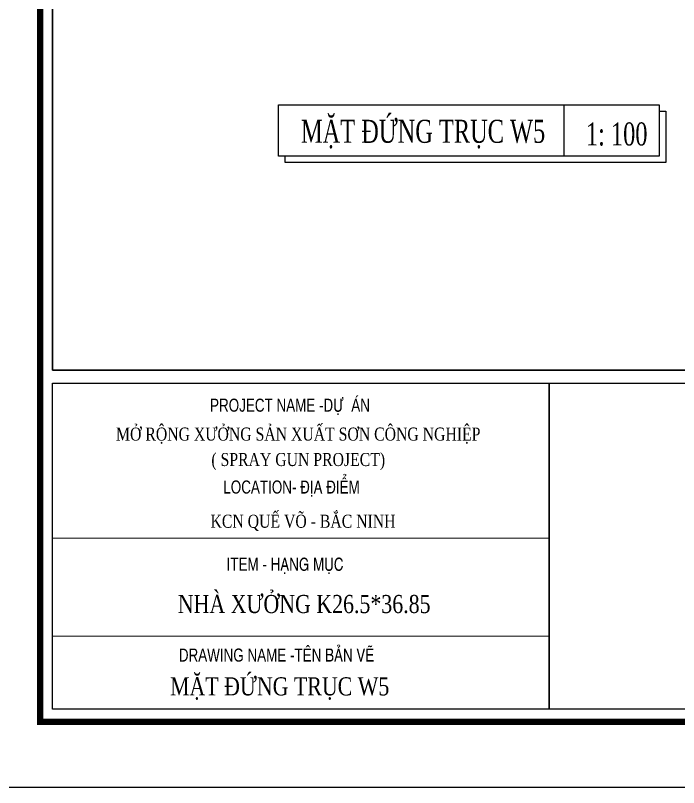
# Model space of a CAD drawing. Header units: inches. Extents: x 315041 to 662841, y -45540 to -35018.
# Drawn here: x 333180.6 to 333272.2, y -36052.2 to -35945.6 of the extents above; entities that cross this region are included whole.
import ezdxf
from ezdxf.enums import TextEntityAlignment as Align

# ---------------------------------------------------------------- set-up
doc = ezdxf.new("R2010")
doc.units = ezdxf.units.IN
doc.header["$MEASUREMENT"] = 0
for name, color, linetype in [('2', 2, 'Continuous'), ('7', 7, 'Continuous'), ('BAO KHUNG', 31, 'Continuous')]:
    doc.layers.add(name, color=color, linetype=linetype)
doc.layers.add('Cover text', color=7, linetype='Continuous', true_color=0x52370f)
doc.layers.add('S-Hatch', color=8, linetype='Continuous', lineweight=9)
doc.styles.add('ST1', font='times.ttf', dxfattribs={"width": 0.7})
doc.styles.add('ST3', font='times.ttf', dxfattribs={"width": 0.8})
doc.styles.get("Standard").update_dxf_attribs({"font": 'VHARIALN.TTF'})

# ---------------------------------------------------------------- blocks, each defined once
blk = doc.blocks.new('A$C75D82031')
at = {"layer": '2', "color": 157, "linetype": 'Continuous'}
blk.add_lwpolyline([(0, 420), (594, 420), (594, 0), (0, 0)], close=True, dxfattribs=at)
at = {"layer": '7', "color": 147, "linetype": 'Continuous'}
blk.add_lwpolyline([(12.33, 57.61), (581.67, 57.61), (581.67, 409.19), (12.33, 409.19)], close=True, dxfattribs=at)
at = {"layer": 'BAO KHUNG', "color": 167, "linetype": 'Continuous', "const_width": 0.871}
blk.add_lwpolyline([(10.59, 9.07), (583.41, 9.07), (583.41, 410.93), (10.59, 410.93)], close=True, dxfattribs=at)
at = {"layer": 'BAO KHUNG', "color": 7}
for points in [[(12.33, 55.81), (80.92, 55.81), (80.92, 10.81), (12.33, 10.81)], [(80.92, 55.81), (144.95, 55.81), (144.95, 10.81), (80.92, 10.81)]]:
    blk.add_lwpolyline(points, close=True, dxfattribs=at)
at = {"layer": 'S-Hatch'}
for p, q in [((12.33, 34.43), (80.92, 34.43)), ((80.92, 20.88), (12.33, 20.88))]:
    blk.add_line(p, q, dxfattribs=at)
at = {"layer": 'BAO KHUNG', "color": 7, "linetype": 'Continuous', "width": 0.9}
for s, p in [('PROJECT NAME -Dù  ÁN ', (45.37, 51.89)), ('LOCATION- §ÞA §IÓM', (45.32, 40.59))]:
    blk.add_text(s, height=1.8, dxfattribs=at).set_placement(p, align=Align.CENTER)
for s, p in [('ITEM - H¹NG MôC', (36.35, 29.93)), ('DRAWING NAME -T£N B¶N VÏ', (29.76, 17.39))]:
    blk.add_text(s, height=1.8, dxfattribs=at).set_placement(p)
at = {"layer": 'Cover text', "linetype": 'Continuous', "style": 'ST3', "width": 0.8}
for s, p in [('MỞ RỘNG XƯỞNG SẢN XUẤT SƠN CÔNG NGHIỆP', (46.25, 47.9)), ('( SPRAY GUN PROJECT)', (46.25, 44.39)), (' KCN QUẾ VÕ - BẮC NINH', (46.64, 35.87))]:
    blk.add_text(s, height=1.8, dxfattribs=at).set_placement(p, align=Align.CENTER)

msp = doc.modelspace()

# ---------------------------------------------------------------- linework, layer by layer
msp.add_line((333256.3792, -35957.998), (333256.3792, -35965.0719))
at = {"color": 8}
msp.add_lwpolyline([(333185.7734, -35643.0427), (333755.1113, -35643.0427), (333755.1113, -35994.6225), (333185.7734, -35994.6225)], close=True, dxfattribs=at)
msp.add_lwpolyline([(333216.9854, -35957.998), (333269.5481, -35957.998), (333269.5481, -35965.0719), (333216.9854, -35965.0719)], close=True)

# ---------------------------------------------------------------- block references
at = {"color": 1}
msp.add_blockref('A$C75D82031', (333173.4424, -36052.2326), dxfattribs=at)

# ---------------------------------------------------------------- texts
at = {"color": 3, "linetype": 'Continuous', "style": 'ST3', "width": 0.8}
for s, p in [('NHÀ XƯỞNG K26.5*36.85', (333203.0634, -36028.1414)), ('MẶT ĐỨNG TRỤC W5 ', (333201.9864, -36039.51))]:
    msp.add_text(s, height=2.5, dxfattribs=at).set_placement(p)

# ---------------------------------------------------------------- next in the draw order: texts
at = {"color": 3, "linetype": 'Continuous', "insert": (333259.424, -35962.0351), "char_height": 3.18182, "attachment_point": 4, "style": 'ST1', "bg_fill": 3, "box_fill_scale": 1.25, "bg_fill_color": 256, "bg_fill_true_color": 13158600, "bg_fill_transparency": 3139400}
msp.add_mtext('\\A1;1: 100', dxfattribs=at)

# ---------------------------------------------------------------- next in the draw order: linework, layer by layer
msp.add_lwpolyline([(333269.5481, -35958.8436), (333270.4463, -35958.8436), (333270.4463, -35965.9175), (333217.8836, -35965.9175), (333217.8836, -35965.0719)])

# ---------------------------------------------------------------- next in the draw order: texts
at = {"color": 3, "linetype": 'Continuous', "insert": (333220.0743, -35962.0351), "char_height": 3.181818, "attachment_point": 4, "style": 'ST1', "bg_fill": 3, "box_fill_scale": 1.25, "bg_fill_color": 256, "bg_fill_true_color": 13158600, "bg_fill_transparency": 3139304}
msp.add_mtext('\\A1;MẶT ĐỨNG TRỤC W5', dxfattribs=at)

doc.saveas('drawing.dxf')
